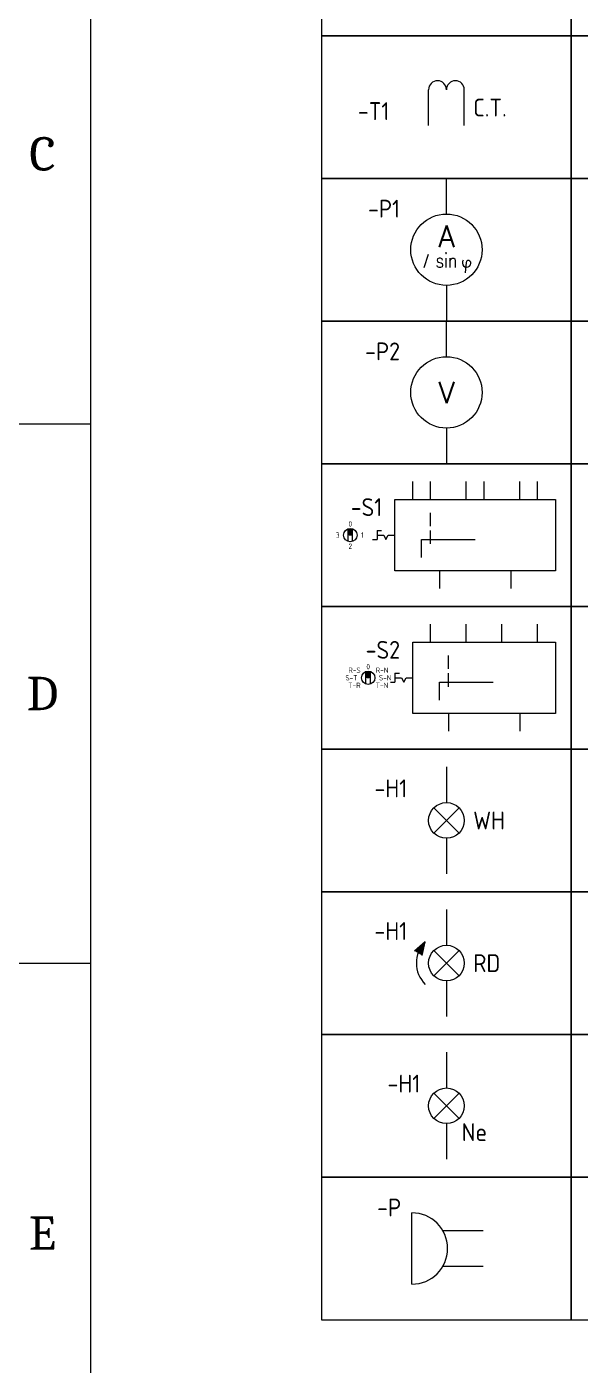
# Model space of a CAD drawing. Header units: millimetres. Extents: x -116965 to 323937, y 291661 to 566926.
# Drawn here: x -74837 to -74142, y 302733 to 304414 of the extents above; entities that cross this region are included whole.
import ezdxf
from ezdxf.enums import TextEntityAlignment as Align

# ---------------------------------------------------------------- set-up
doc = ezdxf.new("R2010")
doc.units = ezdxf.units.MM
doc.layers.get('0').update_dxf_attribs({"lineweight": 18})
for name, color, linetype, lineweight in [('MISC', 7, 'Continuous', 13), ('SYMS', 7, 'Continuous', 13), ('TAGS', 150, 'Continuous', 13)]:
    doc.layers.add(name, color=color, linetype=linetype, lineweight=lineweight)
doc.styles.add('hwBorder', font='Cambria.ttf')
doc.styles.add('SIMPLEX', font='simplex')
doc.styles.add('WD_IEC', font='ISOCP2.shx', dxfattribs={"width": 0.9})

# ---------------------------------------------------------------- blocks, each defined once
blk = doc.blocks.new('*U1980')
at = {"color": 5}
for p, q in [((10, 126.013), (14.339, 126.013)), ((10, 101.811), (14.339, 101.811))]:
    blk.add_line(p, q, dxfattribs=at)
blk.add_lwpolyline([(14.339, 194.282), (281.339, 194.282), (281.339, 9.339), (14.339, 9.339)], close=True, dxfattribs=at)
at = {"color": 253, "style": 'hwBorder'}
for s, p in [('C', (12.17, 138.115)), ('D', (12.17, 113.912)), ('E', (12.17, 89.709))]:
    blk.add_text(s, height=1.5, dxfattribs=at).set_placement(p, align=Align.MIDDLE_CENTER)
at = {"color": 6, "style": 'hwBorder', "flags": 8}
for tag, p in [("DWG'SNAME", (266.339, 58.998)), ("DWG'SCODE2", (266.339, 51.052))]:
    blk.add_attdef(tag, text='', height=1.5, dxfattribs=at).set_placement(p, align=Align.MIDDLE_CENTER)
at = {"color": 253, "style": 'hwBorder', "flags": 8}
for tag, p in [('REV_MODIFY0', (264.339, 44.1)), ('REV_DATE0', (277.339, 44.1)), ('REV_0', (253.339, 43.788)), ('REV_1', (253.339, 40.477)), ('REV_MODIFY1', (264.339, 40.789)), ('REV_DATE1', (277.339, 40.789)), ('REV_MODIFY2', (264.339, 37.479)), ('REV_DATE2', (277.339, 37.479)), ('REV_2', (253.339, 37.166)), ('REV_3', (253.339, 33.856)), ('REV_MODIFY3', (264.339, 34.169)), ('REV_DATE3', (277.339, 34.169)), ('REV_MODIFY4', (264.339, 30.858)), ('REV_DATE4', (277.339, 30.858)), ('REV_4', (253.339, 30.545))]:
    blk.add_attdef(tag, text='', height=1, dxfattribs=at).set_placement(p, align=Align.MIDDLE_CENTER)
at = {"color": 6, "style": 'hwBorder', "flags": 8}
for tag, p in [('TOLERANCE', (261.539, 27.216)), ('PAGE', (259.339, 15.298))]:
    blk.add_attdef(tag, text='', height=1.5, dxfattribs=at).set_placement(p, align=Align.MIDDLE_LEFT)
blk = doc.blocks.new('VXF1CTR')
for p, q in [((0, -5), (0, 0)), ((5, -5), (5, 0))]:
    blk.add_line(p, q)
for centre in [(1.25, 0), (3.75, 0)]:
    blk.add_arc(centre, 1.25, 0, 180)
at = {"style": 'WD_IEC'}
for tag, p in [('INST', (-5.5, 2.75)), ('LOC', (-5.5, -0.75)), ('TAG1', (-5.5, -4.25)), ('DESC1', (-5.5, -8.85)), ('DESC2', (-5.5, -12.35)), ('DESC3', (-5.5, -15.85))]:
    blk.add_attdef(tag, text='', height=2.5, dxfattribs=at).set_placement(p, align=Align.RIGHT)
blk.add_attdef('RATING1', text='', height=2.5, dxfattribs=at).set_placement((2.5, 3), align=Align.CENTER)
for tag, p in [('TERM01', (-1, -5)), ('TERM02', (4, -5))]:
    blk.add_attdef(tag, p, '', height=2, rotation=90, dxfattribs=at)
at = {"style": 'WD_IEC', "flags": 1}
for tag, p, height in [('X2LINK', (2.5, 1.25), 0.32), ('X8LINK', (2.5, -1.25), 0.32), ('X8TERM01', (0, -5), 0.32), ('X8TERM02', (5, -5), 0.32), ('MFG', (6, -8.57), 1.5), ('CAT', (6, -11.07), 1.5), ('ASSYCODE', (6, -13.57), 1), ('FAMILY', (6, -15.07), 1), ('CATDESC', (6, -16.57), 1)]:
    blk.add_attdef(tag, p, '', height=height, dxfattribs=at)
at = {"style": 'WD_IEC'}
blk.add_attdef('TYPE', text='', height=2.5, dxfattribs=at).set_placement((6.25, -2.5), align=Align.MIDDLE_LEFT)
at = {"lineweight": 15, "style": 'WD_IEC'}
blk.add_attdef('XREF', text='', height=2.5, dxfattribs=at).set_placement((-5.5, -20.5), align=Align.RIGHT)
blk = doc.blocks.new('VAM1')
for p, q in [((0, 5), (0, 10)), ((-3.12, -2.5), (-2.5, -0.62)), ((2.75, -1.77), (2.6, -3.26)), ((0, -5), (0, -10))]:
    blk.add_line(p, q)
blk.add_circle((0, 0), 5)
for centre, radius, start, end in [((3.37, -1.91), 1.14, 157.0715, 178.7366), ((3.04, -1.8), 0.29, 102.5424, 174.169), ((3.05, -1.88), 0.372, 353.1104, 102.5424), ((2.83, -1.85), 0.601, 182.8484, 353.1104)]:
    blk.add_arc(centre, radius, start, end)
at = {"style": 'SIMPLEX'}
blk.add_text('A', height=3, dxfattribs=at).set_placement((0, 1.88), align=Align.MIDDLE)
at = {"style": 'SIMPLEX', "width": 0.8}
blk.add_text('sin', height=2, dxfattribs=at).set_placement((0, -2.5), align=Align.CENTER)
at = {"style": 'WD_IEC'}
for tag, p in [('INST', (-6.5, 10.5)), ('LOC', (-6.5, 7.5)), ('TAG1', (-6.5, 4.5)), ('XREF', (-6.5, -4)), ('DESC1', (-6.5, -7.85)), ('DESC2', (-6.5, -11.35)), ('DESC3', (-6.5, -14.85)), ('WDTAGALT', (-6, -18))]:
    blk.add_attdef(tag, text='', height=2.5, dxfattribs=at).set_placement(p, align=Align.RIGHT)
blk.add_attdef('TERM01', text='', height=2, rotation=90, dxfattribs=at).set_placement((-1, 10), align=Align.RIGHT)
at = {"style": 'WD_IEC', "flags": 1}
for tag, p, height in [('X2TERM01', (0, 10), 0.32), ('MFG', (2.75, 9), 1.5), ('CAT', (2.75, 6.5), 1.5), ('X4LINK', (-5, 0), 0.32), ('X1LINK', (5, 0), 0.32), ('ASSYCODE', (1, -6.5), 1), ('FAMILY', (1, -8), 1), ('CATDESC', (1, -9.5), 1), ('X8TERM02', (0, -10), 0.32)]:
    blk.add_attdef(tag, p, '', height=height, dxfattribs=at)
at = {"style": 'WD_IEC'}
blk.add_attdef('TERM02', (-1, -10), '', height=2, rotation=90, dxfattribs=at)
blk = doc.blocks.new('VVM1')
for p, q in [((0, 5), (0, 10)), ((0, -5), (0, -10))]:
    blk.add_line(p, q)
blk.add_circle((0, 0), 5)
at = {"style": 'SIMPLEX'}
blk.add_text('V', height=3, dxfattribs=at).set_placement((0, 0), align=Align.MIDDLE)
at = {"style": 'WD_IEC'}
for tag, p in [('INST', (-6.5, 11.5)), ('LOC', (-6.5, 8)), ('TAG1', (-6.5, 4.5)), ('RATING1', (-6.5, 0)), ('XREF', (-6.5, -4)), ('DESC1', (-6.5, -7.85)), ('DESC2', (-6.5, -11.35)), ('DESC3', (-6.5, -14.85)), ('WDTAGALT', (-7, -17.63))]:
    blk.add_attdef(tag, text='', height=2.5, dxfattribs=at).set_placement(p, align=Align.RIGHT)
blk.add_attdef('TERM01', text='', height=2, rotation=90, dxfattribs=at).set_placement((-1, 10), align=Align.RIGHT)
at = {"style": 'WD_IEC', "flags": 1}
for tag, p, height in [('X2TERM01', (0, 10), 0.32), ('MFG', (2.75, 9), 1.5), ('CAT', (2.75, 6.5), 1.5), ('X4LINK', (-5, 0), 0.32), ('X1LINK', (5, 0), 0.32), ('ASSYCODE', (1, -6.5), 1), ('FAMILY', (1, -8), 1), ('CATDESC', (1, -9.5), 1), ('X8TERM02', (0, -10), 0.32)]:
    blk.add_attdef(tag, p, '', height=height, dxfattribs=at)
at = {"style": 'WD_IEC'}
blk.add_attdef('TERM02', (-1, -10), '', height=2, rotation=90, dxfattribs=at)
blk = doc.blocks.new('VSW1S92')
for p, q in [((0, 10), (0, 15)), ((10, 10), (10, 15)), ((20, 10), (20, 15)), ((5, 2.5), (5, 6.25)), ((-18.13, -1.77), (-18.13, 1.77)), ((-16.88, -1.77), (-16.88, 1.77)), ((-10, 1.25), (-10, -1.25)), ((-10, 1.25), (-8.75, 1.25)), ((-10, 0), (-8.13, 0)), ((-8.13, 0), (-7.5, -1.25)), ((-7.5, -1.25), (-6.88, 0)), ((-6.88, 0), (-5, 0)), ((5, -2.5), (5, 1.25)), ((-11.25, -1.25), (-10, -1.25)), ((2.5, -1.25), (17.5, -1.25)), ((2.5, -6.25), (2.5, -1.25))]:
    blk.add_line(p, q)
at = {"color": 7}
for p, q in [((0, 10), (0, 15)), ((10, 10), (10, 15)), ((20, 10), (20, 15)), ((30, 10), (30, 15)), ((5, -10), (5, -15)), ((25, -10), (25, -15))]:
    blk.add_line(p, q, dxfattribs=at)
blk.add_lwpolyline([(-5, 10), (35, 10), (35, -10), (-5, -10)], close=True, dxfattribs=at)
blk.add_lwpolyline([(-17.81, 1.58), (-17.19, 1.58), (-17.19, 0), (-17.81, 0)], close=True)
blk.add_circle((-17.5, 0), 1.88)
blk.add_solid([(-17.81, 1.58), (-17.81, 0), (-17.19, 1.58), (-17.19, 0)])
at = {"style": 'WD_IEC', "flags": 1}
for tag, p, height in [('X2TERM01', (0, 15), 0.32), ('X2TERM03', (10, 15), 0.32), ('X2TERM04', (20, 15), 0.32), ('X2TERM06', (30, 15), 0.32), ('MFG', (35.06, 5.75), 1.5), ('CAT', (35.06, 3.25), 1.5), ('ASSYCODE', (35.24, -4.96), 1), ('FAMILY', (35.24, -6.46), 1), ('CATDESC', (35.24, -7.96), 1), ('X8TERM02', (5, -15), 0.32), ('X8TERM05', (25, -15), 0.32)]:
    blk.add_attdef(tag, p, '', height=height, dxfattribs=at)
at = {"style": 'WD_IEC'}
for tag, p in [('INST', (-8.55, 11.33)), ('TAG1', (-8.55, 5.33)), ('LOC', (-8.55, 8.33)), ('DESC2', (-9.05, -13.67)), ('DESC1', (-9.05, -10.67)), ('DESC3', (-9.05, -16.67))]:
    blk.add_attdef(tag, text='', height=2.5, dxfattribs=at).set_placement(p, align=Align.RIGHT)
for tag, p in [('TERM01', (-1, 14.73)), ('TERM03', (9, 14.73)), ('TERM04', (19, 14.73)), ('TERM06', (29, 14.73))]:
    blk.add_attdef(tag, text='', height=2, rotation=90, dxfattribs=at).set_placement(p, align=Align.RIGHT)
at = {"style": 'WD_IEC', "width": 0.9, "flags": 8}
blk.add_attdef('P1', text='', height=1.5, dxfattribs=at).set_placement((-17.5, 3.12), align=Align.MIDDLE)
for tag, p in [('P6', (-20.5, 0)), ('P7', (-19.62, 2.12)), ('P5', (-19.62, -2.12))]:
    blk.add_attdef(tag, text='', height=1.5, dxfattribs=at).set_placement(p, align=Align.MIDDLE_RIGHT)
for tag, p in [('P2', (-15.38, 2.12)), ('P3', (-14.5, 0)), ('P4', (-15.38, -2.12))]:
    blk.add_attdef(tag, text='', height=1.5, dxfattribs=at).set_placement(p, align=Align.MIDDLE_LEFT)
at = {"lineweight": 15, "style": 'WD_IEC'}
blk.add_attdef('XREF', text='', height=2.5, dxfattribs=at).set_placement((-9.05, -7.67), align=Align.RIGHT)
at = {"style": 'WD_IEC'}
for tag, p in [('TERM02', (4, -15.46)), ('TERM05', (24, -15.46))]:
    blk.add_attdef(tag, p, '', height=2, rotation=90, dxfattribs=at)
blk = doc.blocks.new('VSW1S94')
for p, q in [((0, 10), (0, 15)), ((5, 10), (5, 15)), ((15, 10), (15, 15)), ((20, 10), (20, 15)), ((30, 10), (30, 15)), ((35, 10), (35, 15)), ((5, 2.5), (5, 6.25)), ((-18.13, -1.77), (-18.13, 1.77)), ((-16.88, -1.77), (-16.88, 1.77)), ((-10, 1.25), (-8.75, 1.25)), ((-10, 1.25), (-10, -1.25)), ((-10, 0), (-8.13, 0)), ((-8.13, 0), (-7.5, -1.25)), ((-7.5, -1.25), (-6.88, 0)), ((-6.88, 0), (-5, 0)), ((5, -2.5), (5, 1.25)), ((-11.25, -1.25), (-10, -1.25)), ((2.5, -1.25), (17.5, -1.25)), ((2.5, -6.25), (2.5, -1.25)), ((7.5, -10), (7.5, -15)), ((27.5, -10), (27.5, -15))]:
    blk.add_line(p, q)
for points in [[(-5, 10), (40, 10), (40, -10), (-5, -10)], [(-17.81, 1.58), (-17.19, 1.58), (-17.19, 0), (-17.81, 0)]]:
    blk.add_lwpolyline(points, close=True)
blk.add_circle((-17.5, 0), 1.88)
blk.add_solid([(-17.81, 1.58), (-17.81, 0), (-17.19, 1.58), (-17.19, 0)])
at = {"style": 'WD_IEC', "flags": 1}
for tag, p, height in [('X2TERM01', (0, 15), 0.32), ('X2TERM02', (5, 15), 0.32), ('X2TERM04', (15, 15), 0.32), ('X2TERM05', (20, 15), 0.32), ('X2TERM07', (30, 15), 0.32), ('X2TERM08', (35, 15), 0.32), ('MFG', (36.48, 12.9), 1.5), ('CAT', (36.48, 10.4), 1.5), ('ASSYCODE', (34.17, -11.66), 1), ('X8TERM03', (7.5, -15), 0.32), ('X8TERM06', (27.5, -15), 0.32), ('FAMILY', (34.17, -13.16), 1), ('CATDESC', (34.17, -14.66), 1)]:
    blk.add_attdef(tag, p, '', height=height, dxfattribs=at)
at = {"style": 'WD_IEC'}
for tag, p in [('INST', (-8.55, 11.33)), ('TAG1', (-8.55, 5.33)), ('LOC', (-8.55, 8.33)), ('DESC2', (-9.05, -13.67)), ('DESC1', (-9.05, -10.67)), ('DESC3', (-9.05, -16.67))]:
    blk.add_attdef(tag, text='', height=2.5, dxfattribs=at).set_placement(p, align=Align.RIGHT)
for tag, p in [('TERM01', (-1, 14.73)), ('TERM02', (4, 14.73)), ('TERM04', (14, 14.73)), ('TERM05', (19, 14.73)), ('TERM07', (29, 14.73)), ('TERM08', (34, 14.73))]:
    blk.add_attdef(tag, text='', height=2, rotation=90, dxfattribs=at).set_placement(p, align=Align.RIGHT)
at = {"style": 'WD_IEC', "width": 0.9, "flags": 8}
for tag, p in [('P1', (-17.5, 3.12)), ('P3', (-17.5, -3.12))]:
    blk.add_attdef(tag, text='', height=1.5, dxfattribs=at).set_placement(p, align=Align.MIDDLE)
blk.add_attdef('P4', text='', height=1.5, dxfattribs=at).set_placement((-20.5, 0), align=Align.MIDDLE_RIGHT)
blk.add_attdef('P2', text='', height=1.5, dxfattribs=at).set_placement((-14.5, 0), align=Align.MIDDLE_LEFT)
at = {"lineweight": 15, "style": 'WD_IEC'}
blk.add_attdef('XREF', text='', height=2.5, dxfattribs=at).set_placement((-9.05, -7.67), align=Align.RIGHT)
at = {"style": 'WD_IEC'}
for tag, p in [('TERM03', (6.5, -15.46)), ('TERM06', (26.5, -15.46))]:
    blk.add_attdef(tag, p, '', height=2, rotation=90, dxfattribs=at)
blk = doc.blocks.new('VLT1R')
for p, q in [((0, 7.5), (0, 2.5)), ((-1.77, -1.77), (1.77, 1.77)), ((1.77, -1.77), (-1.77, 1.77)), ((0, -2.5), (0, -7.5))]:
    blk.add_line(p, q)
blk.add_circle((0, 0), 2.5)
at = {"style": 'WD_IEC'}
for tag, p in [('INST', (-5.5, 10.25)), ('LOC', (-5.5, 6.75)), ('TAG1', (-5.5, 3.25)), ('DESC1', (-5.5, -6.35)), ('DESC2', (-5.5, -9.85)), ('DESC3', (-5.5, -13.35))]:
    blk.add_attdef(tag, text='', height=2.5, dxfattribs=at).set_placement(p, align=Align.RIGHT)
at = {"style": 'WD_IEC', "flags": 1}
for tag, p, height in [('X2TERM01', (0, 7.5), 0.32), ('X4LINK', (-3, 0), 0.32), ('X1LINK', (3, 0), 0.32), ('ASSYCODE', (1, -4), 1), ('FAMILY', (1, -5.5), 1), ('X8TERM02', (0, -7.5), 0.32), ('CATDESC', (1, -7), 1)]:
    blk.add_attdef(tag, p, '', height=height, dxfattribs=at)
at = {"style": 'WD_IEC'}
blk.add_attdef('TERM01', text='', height=2, rotation=90, dxfattribs=at).set_placement((-1, 7.5), align=Align.RIGHT)
at = {"style": 'WD_IEC', "flags": 9}
for tag, p in [('MFG', (-6, -0.25)), ('CAT', (-6, -2.75))]:
    blk.add_attdef(tag, text='', height=1.5, dxfattribs=at).set_placement(p, align=Align.RIGHT)
at = {"style": 'WD_IEC'}
blk.add_attdef('TERM02', (-1, -7.5), '', height=2, rotation=90, dxfattribs=at)
at = {"lineweight": 13, "style": 'WD_IEC'}
blk.add_attdef('COLOR', text='', height=2.5, dxfattribs=at).set_placement((3.75, 0), align=Align.MIDDLE_LEFT)
at = {"lineweight": 15, "style": 'WD_IEC'}
for tag, p in [('XREF', (-5.5, -18)), ('WDTAGALT', (-5.5, -22))]:
    blk.add_attdef(tag, text='', height=2.5, dxfattribs=at).set_placement(p, align=Align.RIGHT)
blk = doc.blocks.new('VBE1RRT')
for p, q in [((0, 7.5), (0, 2.5)), ((-2.98, 2.98), (-4.47, 1.69)), ((-3.4, 1.05), (-2.98, 2.98)), ((-1.77, -1.77), (1.77, 1.77)), ((1.77, -1.77), (-1.77, 1.77)), ((0, -2.5), (0, -7.5))]:
    blk.add_line(p, q)
blk.add_circle((0, 0), 2.5)
blk.add_arc((0, 0), 4.21, 135, 225)
blk.add_solid([(-2.98, 2.98), (-4.47, 1.69), (-3.4, 1.05)])
at = {"style": 'WD_IEC'}
for tag, p in [('INST', (-5.5, 10.25)), ('LOC', (-5.5, 6.75)), ('TAG1', (-5.5, 3.25)), ('DESC1', (-5.5, -6.35)), ('DESC2', (-5.5, -9.85)), ('DESC3', (-5.5, -13.35))]:
    blk.add_attdef(tag, text='', height=2.5, dxfattribs=at).set_placement(p, align=Align.RIGHT)
at = {"style": 'WD_IEC', "flags": 1}
for tag, p, height in [('X2TERM01', (0, 7.5), 0.32), ('X4LINK', (-3, 0), 0.32), ('X1LINK', (3, 0), 0.32), ('ASSYCODE', (1, -4), 1), ('FAMILY', (1, -5.5), 1), ('X8TERM02', (0, -7.5), 0.32), ('CATDESC', (1, -7), 1)]:
    blk.add_attdef(tag, p, '', height=height, dxfattribs=at)
at = {"style": 'WD_IEC'}
blk.add_attdef('TERM01', text='', height=2, rotation=90, dxfattribs=at).set_placement((-1, 7.5), align=Align.RIGHT)
at = {"style": 'WD_IEC', "flags": 9}
for tag, p in [('MFG', (-6, -0.25)), ('CAT', (-6, -2.75))]:
    blk.add_attdef(tag, text='', height=1.5, dxfattribs=at).set_placement(p, align=Align.RIGHT)
at = {"style": 'WD_IEC'}
blk.add_attdef('TERM02', (-1, -7.5), '', height=2, rotation=90, dxfattribs=at)
at = {"lineweight": 13, "style": 'WD_IEC'}
blk.add_attdef('COLOR', text='', height=2.5, dxfattribs=at).set_placement((3.75, 0), align=Align.MIDDLE_LEFT)
at = {"lineweight": 15, "style": 'WD_IEC'}
for tag, p in [('XREF', (-5.5, -18)), ('WDTAGALT', (-5.5, -21.5))]:
    blk.add_attdef(tag, text='', height=2.5, dxfattribs=at).set_placement(p, align=Align.RIGHT)
blk = doc.blocks.new('VLT1H22')
for p, q in [((0, 7.5), (0, 2.5)), ((-1.77, -1.77), (1.77, 1.77)), ((1.77, -1.77), (-1.77, 1.77)), ((0, -2.5), (0, -7.5))]:
    blk.add_line(p, q)
blk.add_circle((0, 0), 2.5)
at = {"style": 'WD_IEC'}
for tag, p in [('INST', (-3.67, 7.86)), ('LOC', (-3.67, 4.86)), ('TAG1', (-3.67, 1.86)), ('DESC1', (-3.32, -5.22)), ('DESC2', (-3.32, -8.22)), ('DESC3', (-3.32, -11.22))]:
    blk.add_attdef(tag, text='', height=2.5, dxfattribs=at).set_placement(p, align=Align.RIGHT)
at = {"style": 'WD_IEC', "flags": 1}
for tag, p, height in [('X2TERM01', (0, 7.5), 0.32), ('X8TERM02', (0, -7.5), 0.32), ('ASSYCODE', (2.72, -7.44), 1), ('FAMILY', (2.72, -8.94), 1), ('CATDESC', (2.72, -10.44), 1)]:
    blk.add_attdef(tag, p, '', height=height, dxfattribs=at)
at = {"style": 'WD_IEC'}
blk.add_attdef('TERM01', text='', height=2, rotation=90, dxfattribs=at).set_placement((-0.99, 7.39), align=Align.RIGHT)
at = {"style": 'WD_IEC', "flags": 9}
for tag, p in [('MFG', (6.1, 5.14)), ('CAT', (6.1, 2.64))]:
    blk.add_attdef(tag, text='', height=1.5, dxfattribs=at).set_placement(p, align=Align.RIGHT)
at = {"lineweight": 15, "style": 'WD_IEC'}
blk.add_attdef('XREF', text='', height=2.5, dxfattribs=at).set_placement((-3.32, -2.22), align=Align.RIGHT)
at = {"style": 'WD_IEC'}
blk.add_attdef('TERM02', (-1, -7.5), '', height=2, rotation=90, dxfattribs=at)
at = {"lineweight": 15, "style": 'WD_IEC'}
blk.add_attdef('TYPE', (2.13, -4.94), '', height=2.5, dxfattribs=at)
at = {"style": 'WD_IEC', "width": 0.9}
blk.add_attdef('WDTAGALT', text='', height=2.5, dxfattribs=at).set_placement((-3.32, -14.22), align=Align.RIGHT)
blk = doc.blocks.new('VAN1Z')
for p, q in [((-10, -5), (-10, 5)), ((-5.67, 2.5), (0, 2.5)), ((-5.67, -2.5), (0, -2.5))]:
    blk.add_line(p, q)
blk.add_arc((-10, 0), 5, 270, 90)
at = {"style": 'WD_IEC'}
for tag, height, p in [('INST', 2.5, (-11.5, 11.5)), ('LOC', 2.5, (-11.5, 8)), ('TAG1', 2.5, (-11.5, 4.5)), ('TERM01', 2, (0, 3.5)), ('TERM02', 2, (0, -1.5)), ('DESC1', 2.5, (-11.5, -6.85)), ('DESC2', 2.5, (-11.5, -10.35)), ('DESC3', 2.5, (-11.5, -13.85)), ('XREF', 2.5, (-11.5, -18.85))]:
    blk.add_attdef(tag, text='', height=height, dxfattribs=at).set_placement(p, align=Align.RIGHT)
at = {"style": 'WD_IEC', "flags": 9}
for tag, p in [('MFG', (-11, 1)), ('CAT', (-11, -1.5))]:
    blk.add_attdef(tag, text='', height=1.5, dxfattribs=at).set_placement(p, align=Align.RIGHT)
at = {"style": 'WD_IEC', "flags": 1}
for tag, p, height in [('X2TERM01', (0, 2.5), 0.32), ('ASSYCODE', (-4, -4), 1), ('X8TERM02', (0, -2.5), 0.32), ('FAMILY', (-4, -5.5), 1), ('CATDESC', (-4, -7), 1)]:
    blk.add_attdef(tag, p, '', height=height, dxfattribs=at)

msp = doc.modelspace()

# ---------------------------------------------------------------- linework, layer by layer
at = {"color": 0}
for points in [[(-74466.570109, 304402.448952), (-74152.970109, 304402.448952), (-74152.970109, 304581.648952), (-74466.570109, 304581.648952)], [(-74152.970109, 304402.448952), (-73270.970109, 304402.448952), (-73270.970109, 304581.648952), (-74152.970109, 304581.648952)], [(-74466.570109, 304223.248952), (-74152.970109, 304223.248952), (-74152.970109, 304402.448952), (-74466.570109, 304402.448952)], [(-74152.970109, 304223.248952), (-73270.970109, 304223.248952), (-73270.970109, 304402.448952), (-74152.970109, 304402.448952)], [(-74466.570109, 304044.048952), (-74152.970109, 304044.048952), (-74152.970109, 304223.248952), (-74466.570109, 304223.248952)], [(-74152.970109, 304044.048952), (-73270.970109, 304044.048952), (-73270.970109, 304223.248952), (-74152.970109, 304223.248952)], [(-74466.570109, 303864.848952), (-74152.970109, 303864.848952), (-74152.970109, 304044.048952), (-74466.570109, 304044.048952)], [(-74152.970109, 303864.848952), (-73270.970109, 303864.848952), (-73270.970109, 304044.048952), (-74152.970109, 304044.048952)], [(-74466.570109, 303685.648952), (-74152.970109, 303685.648952), (-74152.970109, 303864.848952), (-74466.570109, 303864.848952)], [(-74152.970109, 303685.648952), (-73270.970109, 303685.648952), (-73270.970109, 303864.848952), (-74152.970109, 303864.848952)], [(-74466.570109, 303506.448952), (-74152.970109, 303506.448952), (-74152.970109, 303685.648952), (-74466.570109, 303685.648952)], [(-74152.970109, 303506.448952), (-73270.970109, 303506.448952), (-73270.970109, 303685.648952), (-74152.970109, 303685.648952)], [(-74466.570109, 303327.248952), (-74152.970109, 303327.248952), (-74152.970109, 303506.448952), (-74466.570109, 303506.448952)], [(-74152.970109, 303327.248952), (-73270.970109, 303327.248952), (-73270.970109, 303506.448952), (-74152.970109, 303506.448952)], [(-74466.570109, 303148.048952), (-74152.970109, 303148.048952), (-74152.970109, 303327.248952), (-74466.570109, 303327.248952)], [(-74152.970109, 303148.048952), (-73270.970109, 303148.048952), (-73270.970109, 303327.248952), (-74152.970109, 303327.248952)], [(-74466.570109, 302968.848952), (-74152.970109, 302968.848952), (-74152.970109, 303148.048952), (-74466.570109, 303148.048952)], [(-74152.970109, 302968.848952), (-73270.970109, 302968.848952), (-73270.970109, 303148.048952), (-74152.970109, 303148.048952)], [(-74466.570109, 302789.648952), (-74152.970109, 302789.648952), (-74152.970109, 302968.848952), (-74466.570109, 302968.848952)], [(-74152.970109, 302789.648952), (-73270.970109, 302789.648952), (-73270.970109, 302968.848952), (-74152.970109, 302968.848952)]]:
    msp.add_lwpolyline(points, close=True, dxfattribs=at)

# ---------------------------------------------------------------- block references
at = {"ltscale": 5, "xscale": 28, "yscale": 28, "zscale": 28}
msp.add_blockref('*U1980', (-75157.982352, 300386.757971), dxfattribs=at)
at = {"layer": 'SYMS', "ltscale": 5}
ref = msp.add_blockref('VXF1CTR', (-74332.170109, 304334.577978), dxfattribs=dict(at, xscale=8.959999999999999, yscale=8.959999999999999, zscale=8.959999999999999))
ref.add_attrib('TYPE', 'C.T.', dxfattribs={"layer": 'MISC', "height": 22.4, "style": 'WD_IEC'}).set_placement((-74276.170109, 304312.177978), align=Align.MIDDLE_LEFT)
ref.add_attrib('TAG1', '-T1', dxfattribs={"layer": 'TAGS', "height": 22.4, "style": 'WD_IEC'}).set_placement((-74381.450109, 304296.497978), align=Align.RIGHT)
ref = msp.add_blockref('VAM1', (-74309.770109, 304133.648952), dxfattribs=dict(at, xscale=8.959999999999999, yscale=8.959999999999999, zscale=8.959999999999999))
ref.add_attrib('TAG1', '-P1', dxfattribs={"layer": 'TAGS', "height": 22.4, "style": 'WD_IEC'}).set_placement((-74368.010109, 304173.968952), align=Align.RIGHT)
ref = msp.add_blockref('VVM1', (-74309.770109, 303954.448952), dxfattribs=dict(at, xscale=8.959999999999999, yscale=8.959999999999999, zscale=8.959999999999999))
ref.add_attrib('TAG1', '-P2', dxfattribs={"layer": 'TAGS', "height": 22.4, "style": 'WD_IEC'}).set_placement((-74368.010109, 303994.768952), align=Align.RIGHT)
ref = msp.add_blockref('VSW1S94', (-74352.116906, 303775.248952), dxfattribs=dict(at, xscale=4.48, yscale=4.48, zscale=4.48))
ref.add_attrib('P1', '0', dxfattribs={"layer": 'MISC', "height": 6.72, "style": 'WD_IEC', "width": 0.9, "flags": 8}).set_placement((-74430.516906, 303789.248952), align=Align.MIDDLE)
ref.add_attrib('P2', '1', dxfattribs={"layer": 'MISC', "height": 6.72, "style": 'WD_IEC', "width": 0.9, "flags": 8}).set_placement((-74417.076906, 303775.248952), align=Align.MIDDLE_LEFT)
ref.add_attrib('P3', '2', dxfattribs={"layer": 'MISC', "height": 6.72, "style": 'WD_IEC', "width": 0.9, "flags": 8}).set_placement((-74430.516906, 303761.248952), align=Align.MIDDLE)
ref.add_attrib('P4', '3', dxfattribs={"layer": 'MISC', "height": 6.72, "style": 'WD_IEC', "width": 0.9, "flags": 8}).set_placement((-74443.956906, 303775.248952), align=Align.MIDDLE_RIGHT)
ref.add_attrib('TAG1', '-S1', dxfattribs={"layer": 'TAGS', "height": 22.4, "style": 'WD_IEC'}).set_placement((-74390.42489, 303799.119339), align=Align.RIGHT)
at = {"layer": 'SYMS'}
ref = msp.add_blockref('VSW1S92', (-74329.668475, 303596.048952), dxfattribs=dict(at, xscale=4.48, yscale=4.48, zscale=4.48))
ref.add_attrib('P1', '0', dxfattribs={"layer": 'MISC', "height": 6.72, "style": 'WD_IEC', "width": 0.9, "flags": 8}).set_placement((-74408.068475, 303610.048952), align=Align.MIDDLE)
ref.add_attrib('P2', 'R-N', dxfattribs={"layer": 'MISC', "height": 6.72, "style": 'WD_IEC', "width": 0.9, "flags": 8}).set_placement((-74398.56496, 303605.552468), align=Align.MIDDLE_LEFT)
ref.add_attrib('P3', 'S-N', dxfattribs={"layer": 'MISC', "height": 6.72, "style": 'WD_IEC', "width": 0.9, "flags": 8}).set_placement((-74394.628475, 303596.048952), align=Align.MIDDLE_LEFT)
ref.add_attrib('P4', 'T-N', dxfattribs={"layer": 'MISC', "height": 6.72, "style": 'WD_IEC', "width": 0.9, "flags": 8}).set_placement((-74398.56496, 303586.545437), align=Align.MIDDLE_LEFT)
ref.add_attrib('P5', 'T-R', dxfattribs={"layer": 'MISC', "height": 6.72, "style": 'WD_IEC', "width": 0.9, "flags": 8}).set_placement((-74417.57199, 303586.545437), align=Align.MIDDLE_RIGHT)
ref.add_attrib('P6', 'S-T', dxfattribs={"layer": 'MISC', "height": 6.72, "style": 'WD_IEC', "width": 0.9, "flags": 8}).set_placement((-74421.508475, 303596.048952), align=Align.MIDDLE_RIGHT)
ref.add_attrib('P7', 'R-S', dxfattribs={"layer": 'MISC', "height": 6.72, "style": 'WD_IEC', "width": 0.9, "flags": 8}).set_placement((-74417.57199, 303605.552468), align=Align.MIDDLE_RIGHT)
ref.add_attrib('TAG1', '-S2', dxfattribs={"layer": 'TAGS', "height": 22.4, "style": 'WD_IEC'}).set_placement((-74367.976459, 303619.919339), align=Align.RIGHT)
at = {"layer": 'SYMS', "ltscale": 5}
ref = msp.add_blockref('VLT1R', (-74309.770109, 303416.848952), dxfattribs=dict(at, xscale=8.959999999999999, yscale=8.959999999999999, zscale=8.959999999999999))
ref.add_attrib('COLOR', 'WH', dxfattribs={"layer": 'MISC', "lineweight": 13, "height": 22.4, "style": 'WD_IEC'}).set_placement((-74276.170109, 303416.848952), align=Align.MIDDLE_LEFT)
ref.add_attrib('TAG1', '-H1', dxfattribs={"layer": 'TAGS', "height": 22.4, "style": 'WD_IEC'}).set_placement((-74359.050109, 303445.968952), align=Align.RIGHT)
ref = msp.add_blockref('VBE1RRT', (-74309.770109, 303237.648952), dxfattribs=dict(at, xscale=8.959999999999999, yscale=8.959999999999999, zscale=8.959999999999999))
ref.add_attrib('COLOR', 'RD', dxfattribs={"layer": 'MISC', "lineweight": 13, "height": 22.4, "style": 'WD_IEC'}).set_placement((-74276.170109, 303237.648952), align=Align.MIDDLE_LEFT)
ref.add_attrib('TAG1', '-H1', dxfattribs={"layer": 'TAGS', "height": 22.4, "style": 'WD_IEC'}).set_placement((-74359.050109, 303266.768952), align=Align.RIGHT)
ref = msp.add_blockref('VLT1H22', (-74309.770109, 303058.448952), dxfattribs=dict(at, xscale=8.959999999999999, yscale=8.959999999999999, zscale=8.959999999999999))
ref.add_attrib('TYPE', 'Ne', (-74290.677821, 303014.164773), dxfattribs={"layer": 'MISC', "lineweight": 15, "height": 22.4, "style": 'WD_IEC'})
ref.add_attrib('TAG1', '-H1', dxfattribs={"layer": 'TAGS', "height": 22.4, "style": 'WD_IEC'}).set_placement((-74342.622617, 303075.108037), align=Align.RIGHT)
ref = msp.add_blockref('VAN1Z', (-74263.577935, 302879.248952), dxfattribs=dict(at, xscale=8.959999999999999, yscale=8.959999999999999, zscale=8.959999999999999))
ref.add_attrib('TAG1', '-P', dxfattribs={"layer": 'TAGS', "height": 22.4, "style": 'WD_IEC'}).set_placement((-74366.617935, 302919.568952), align=Align.RIGHT)

doc.saveas('drawing.dxf')
